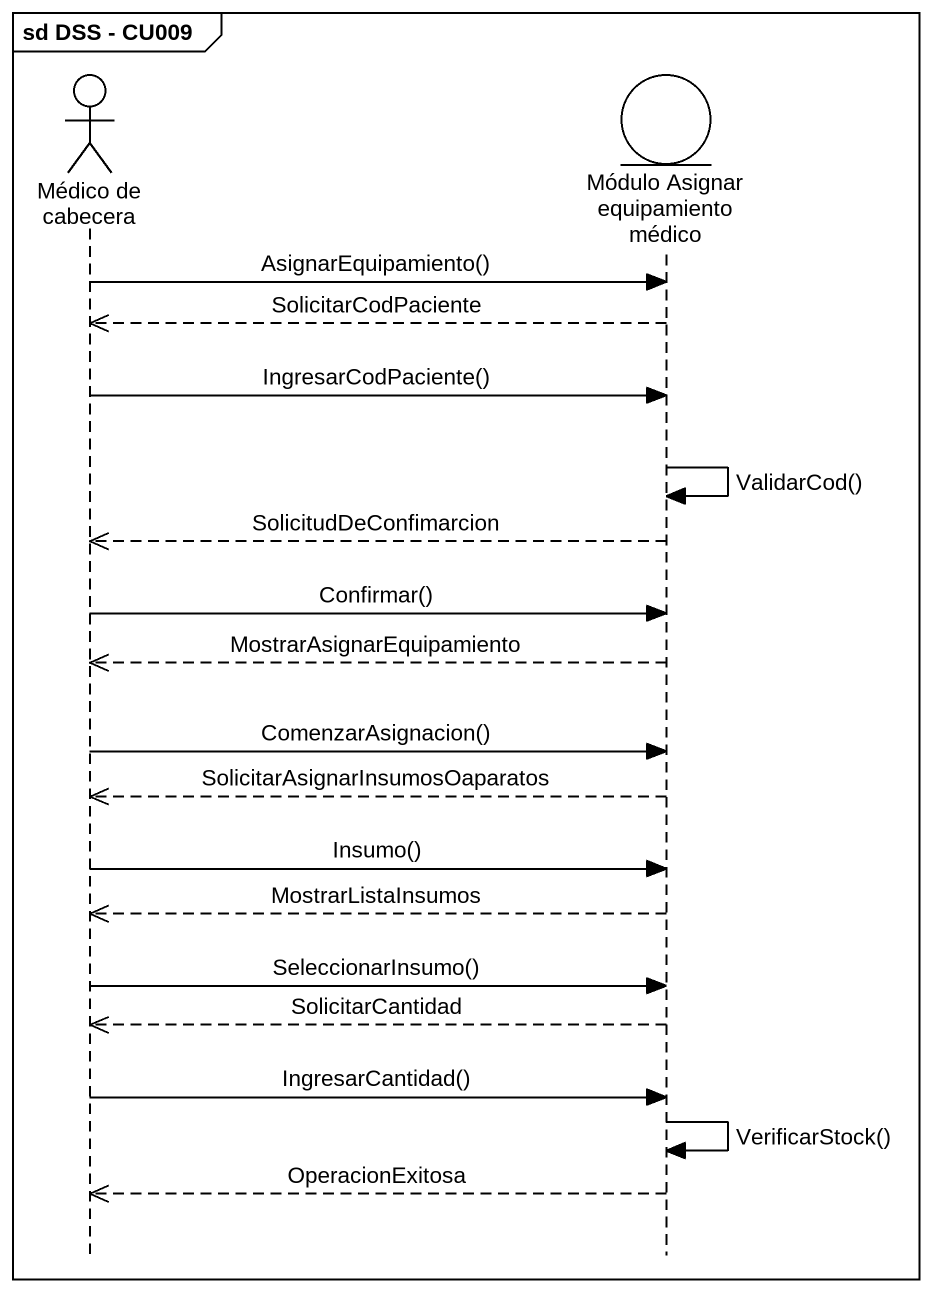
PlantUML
@startuml
mainframe sd DSS - CU009
hide footbox
actor "Médico de cabecera" as Médico_de_cabecera
entity "Módulo Asignar equipamiento médico" as Módulo_Asignar_equipamiento

Médico_de_cabecera -> Módulo_Asignar_equipamiento : AsignarEquipamiento()
Módulo_Asignar_equipamiento -->> Médico_de_cabecera : SolicitarCodPaciente
Médico_de_cabecera -> Módulo_Asignar_equipamiento : IngresarCodPaciente()
Módulo_Asignar_equipamiento -> Módulo_Asignar_equipamiento : ValidarCod()
Módulo_Asignar_equipamiento -->> Médico_de_cabecera : SolicitudDeConfimarcion
Médico_de_cabecera -> Módulo_Asignar_equipamiento : Confirmar()
Módulo_Asignar_equipamiento -->> Médico_de_cabecera : MostrarAsignarEquipamiento
Médico_de_cabecera -> Módulo_Asignar_equipamiento : ComenzarAsignacion()
Módulo_Asignar_equipamiento -->> Médico_de_cabecera : SolicitarAsignarInsumosOaparatos
Médico_de_cabecera -> Módulo_Asignar_equipamiento : Insumo()
Módulo_Asignar_equipamiento -->> Médico_de_cabecera : MostrarListaInsumos
Médico_de_cabecera -> Módulo_Asignar_equipamiento : SeleccionarInsumo()
Módulo_Asignar_equipamiento -->> Médico_de_cabecera : SolicitarCantidad
Médico_de_cabecera -> Módulo_Asignar_equipamiento : IngresarCantidad()
Módulo_Asignar_equipamiento -> Módulo_Asignar_equipamiento : VerificarStock()
Módulo_Asignar_equipamiento -->> Médico_de_cabecera : OperacionExitosa
@enduml
